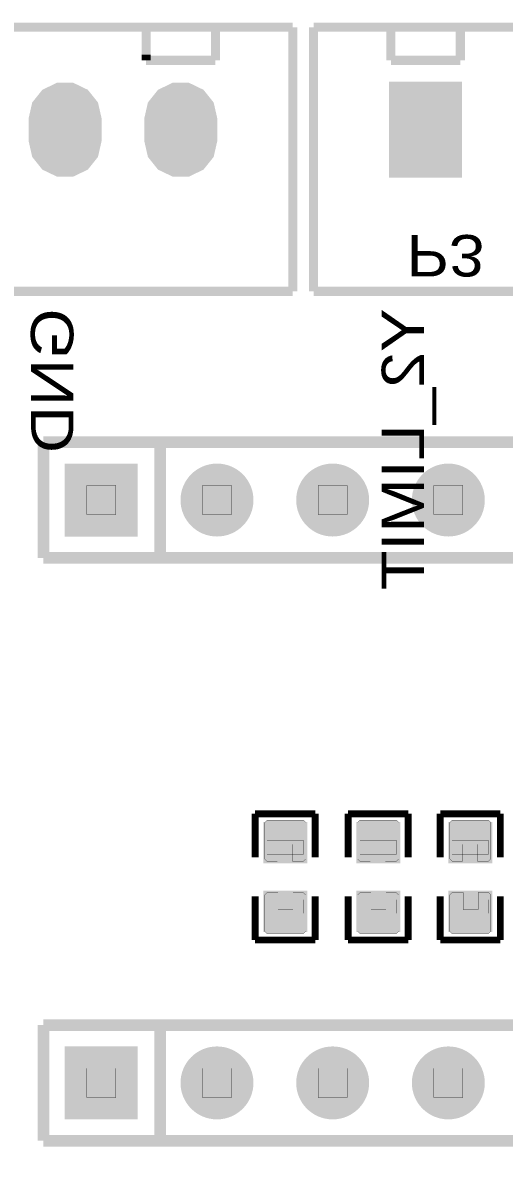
# Model space of a CAD drawing. Header units: millimetres. Extents: x -103 to 1, y -5 to 127.
# Drawn here: x -28.37 to -17.79, y 64.47 to 89.39 of the extents above; entities that cross this region are included whole.
import ezdxf
from ezdxf.enums import TextEntityAlignment as Align

# ---------------------------------------------------------------- set-up
doc = ezdxf.new("R2010")
doc.units = ezdxf.units.MM
doc.header["$MEASUREMENT"] = 0
for name, color, linetype, true_color in [('Bottom-Layer', 7, 'Continuous', 0x0000ff), ('Bottom-Paste-Mask-Layer', 7, 'Continuous', 0x800000), ('Bottom-Silkscreen-Layer', 7, 'Continuous', 0x66cc33), ('Bottom-Solder-Mask-Layer', 7, 'Continuous', 0xaa00ff), ('Hole-Layer', 7, 'Continuous', 0x222222), ('Multi-Layer', 7, 'Continuous', 0xc0c0c0), ('Pin-Soldering-Layer', 7, 'Continuous', 0xcc9999), ('Top-Layer', 7, 'Continuous', 0xff0000), ('Top-Paste-Mask-Layer', 7, 'Continuous', 0x808080), ('Top-Silkscreen-Layer', 7, 'Continuous', 0xffcc00), ('Top-Solder-Mask-Layer', 7, 'Continuous', 0x800080)]:
    doc.layers.add(name, color=color, linetype=linetype, true_color=true_color)
doc.styles.get("Standard").update_dxf_attribs({"font": 'arial.ttf'})

msp = doc.modelspace()

# ---------------------------------------------------------------- hatches: boundary and pattern name
at = {"layer": 'Bottom-Layer'}
for points in [[(-26.687, 86.786), (-26.761, 86.46), (-26.969, 86.199), (-27.27, 86.054), (-27.604, 86.054), (-27.905, 86.199), (-28.113, 86.46), (-28.187, 86.786), (-28.187, 87.286), (-28.113, 87.611), (-27.905, 87.872), (-27.604, 88.017), (-27.27, 88.017), (-26.969, 87.872), (-26.761, 87.611), (-26.687, 87.286)], [(-24.147, 86.786), (-24.221, 86.46), (-24.429, 86.199), (-24.73, 86.054), (-25.064, 86.054), (-25.365, 86.199), (-25.573, 86.46), (-25.647, 86.786), (-25.647, 87.286), (-25.573, 87.611), (-25.365, 87.872), (-25.064, 88.017), (-24.73, 88.017), (-24.429, 87.872), (-24.221, 87.611), (-24.147, 87.286)], [(-20.272, 86.036), (-20.272, 88.036), (-18.772, 88.036), (-18.772, 86.036)], [(-27.392, 78.153), (-27.392, 79.653), (-25.892, 79.653), (-25.892, 78.153)], [(-24.852, 78.903, 1), (-23.352, 78.903, 1)], [(-22.312, 78.903, 1), (-20.812, 78.903, 1)], [(-19.772, 78.903, 1), (-18.272, 78.903, 1)], [(-27.392, 65.353), (-27.392, 66.853), (-25.892, 66.853), (-25.892, 65.353)], [(-24.852, 66.103, 1), (-23.352, 66.103, 1)], [(-22.312, 66.103, 1), (-20.812, 66.103, 1)], [(-19.772, 66.103, 1), (-18.272, 66.103, 1)]]:
    msp.add_hatch(color=256, dxfattribs=at).paths.add_polyline_path(points)
at = {"layer": 'Bottom-Paste-Mask-Layer'}
for points in [[(-26.687, 86.786), (-26.761, 86.46), (-26.969, 86.199), (-27.27, 86.054), (-27.604, 86.054), (-27.905, 86.199), (-28.113, 86.46), (-28.187, 86.786), (-28.187, 87.286), (-28.113, 87.611), (-27.905, 87.872), (-27.604, 88.017), (-27.27, 88.017), (-26.969, 87.872), (-26.761, 87.611), (-26.687, 87.286)], [(-24.147, 86.786), (-24.221, 86.46), (-24.429, 86.199), (-24.73, 86.054), (-25.064, 86.054), (-25.365, 86.199), (-25.573, 86.46), (-25.647, 86.786), (-25.647, 87.286), (-25.573, 87.611), (-25.365, 87.872), (-25.064, 88.017), (-24.73, 88.017), (-24.429, 87.872), (-24.221, 87.611), (-24.147, 87.286)], [(-20.272, 86.036), (-20.272, 88.036), (-18.772, 88.036), (-18.772, 86.036)], [(-27.392, 78.153), (-27.392, 79.653), (-25.892, 79.653), (-25.892, 78.153)], [(-24.852, 78.903, 1), (-23.352, 78.903, 1)], [(-22.312, 78.903, 1), (-20.812, 78.903, 1)], [(-19.772, 78.903, 1), (-18.272, 78.903, 1)], [(-27.392, 65.353), (-27.392, 66.853), (-25.892, 66.853), (-25.892, 65.353)], [(-24.852, 66.103, 1), (-23.352, 66.103, 1)], [(-22.312, 66.103, 1), (-20.812, 66.103, 1)], [(-19.772, 66.103, 1), (-18.272, 66.103, 1)]]:
    msp.add_hatch(color=256, dxfattribs=at).paths.add_polyline_path(points)
at = {"layer": 'Bottom-Solder-Mask-Layer'}
for points in [[(-26.636, 86.786), (-26.715, 86.438), (-26.938, 86.159), (-27.259, 86.005), (-27.615, 86.005), (-27.937, 86.159), (-28.159, 86.438), (-28.238, 86.786), (-28.238, 87.286), (-28.159, 87.633), (-27.937, 87.912), (-27.615, 88.067), (-27.259, 88.067), (-26.938, 87.912), (-26.715, 87.633), (-26.636, 87.286)], [(-24.096, 86.786), (-24.175, 86.438), (-24.398, 86.159), (-24.719, 86.005), (-25.075, 86.005), (-25.397, 86.159), (-25.619, 86.438), (-25.698, 86.786), (-25.698, 87.286), (-25.619, 87.633), (-25.397, 87.912), (-25.075, 88.067), (-24.719, 88.067), (-24.398, 87.912), (-24.175, 87.633), (-24.096, 87.286)], [(-20.323, 85.985), (-20.323, 88.087), (-18.721, 88.087), (-18.721, 85.985)], [(-27.443, 78.102), (-27.443, 79.704), (-25.841, 79.704), (-25.841, 78.102)], [(-24.903, 78.903, 1), (-23.301, 78.903, 1)], [(-22.363, 78.903, 1), (-20.761, 78.903, 1)], [(-19.823, 78.903, 1), (-18.221, 78.903, 1)], [(-27.443, 65.302), (-27.443, 66.904), (-25.841, 66.904), (-25.841, 65.302)], [(-24.903, 66.103, 1), (-23.301, 66.103, 1)], [(-22.363, 66.103, 1), (-20.761, 66.103, 1)], [(-19.823, 66.103, 1), (-18.221, 66.103, 1)]]:
    msp.add_hatch(color=256, dxfattribs=at).paths.add_polyline_path(points)
at = {"layer": 'Hole-Layer'}
for points in [[(-27.887, 87.036, 1), (-26.987, 87.036, 1)], [(-25.347, 87.036, 1), (-24.447, 87.036, 1)], [(-19.972, 87.036, 1), (-19.072, 87.036, 1)], [(-27.142, 78.903, 1), (-26.142, 78.903, 1)], [(-24.602, 78.903, 1), (-23.602, 78.903, 1)], [(-22.062, 78.903, 1), (-21.062, 78.903, 1)], [(-19.522, 78.903, 1), (-18.522, 78.903, 1)], [(-27.142, 66.103, 1), (-26.142, 66.103, 1)], [(-24.602, 66.103, 1), (-23.602, 66.103, 1)], [(-22.062, 66.103, 1), (-21.062, 66.103, 1)], [(-19.522, 66.103, 1), (-18.522, 66.103, 1)]]:
    msp.add_hatch(color=256, dxfattribs=at).paths.add_polyline_path(points)
at = {"layer": 'Multi-Layer'}
for points in [[(-26.687, 86.786), (-26.761, 86.46), (-26.969, 86.199), (-27.27, 86.054), (-27.604, 86.054), (-27.905, 86.199), (-28.113, 86.46), (-28.187, 86.786), (-28.187, 87.286), (-28.113, 87.611), (-27.905, 87.872), (-27.604, 88.017), (-27.27, 88.017), (-26.969, 87.872), (-26.761, 87.611), (-26.687, 87.286)], [(-26.687, 86.786), (-26.761, 86.46), (-26.969, 86.199), (-27.27, 86.054), (-27.604, 86.054), (-27.905, 86.199), (-28.113, 86.46), (-28.187, 86.786), (-28.187, 87.286), (-28.113, 87.611), (-27.905, 87.872), (-27.604, 88.017), (-27.27, 88.017), (-26.969, 87.872), (-26.761, 87.611), (-26.687, 87.286)], [(-26.687, 86.786), (-26.761, 86.46), (-26.969, 86.199), (-27.27, 86.054), (-27.604, 86.054), (-27.905, 86.199), (-28.113, 86.46), (-28.187, 86.786), (-28.187, 87.286), (-28.113, 87.611), (-27.905, 87.872), (-27.604, 88.017), (-27.27, 88.017), (-26.969, 87.872), (-26.761, 87.611), (-26.687, 87.286)], [(-24.147, 86.786), (-24.221, 86.46), (-24.429, 86.199), (-24.73, 86.054), (-25.064, 86.054), (-25.365, 86.199), (-25.573, 86.46), (-25.647, 86.786), (-25.647, 87.286), (-25.573, 87.611), (-25.365, 87.872), (-25.064, 88.017), (-24.73, 88.017), (-24.429, 87.872), (-24.221, 87.611), (-24.147, 87.286)], [(-24.147, 86.786), (-24.221, 86.46), (-24.429, 86.199), (-24.73, 86.054), (-25.064, 86.054), (-25.365, 86.199), (-25.573, 86.46), (-25.647, 86.786), (-25.647, 87.286), (-25.573, 87.611), (-25.365, 87.872), (-25.064, 88.017), (-24.73, 88.017), (-24.429, 87.872), (-24.221, 87.611), (-24.147, 87.286)], [(-24.147, 86.786), (-24.221, 86.46), (-24.429, 86.199), (-24.73, 86.054), (-25.064, 86.054), (-25.365, 86.199), (-25.573, 86.46), (-25.647, 86.786), (-25.647, 87.286), (-25.573, 87.611), (-25.365, 87.872), (-25.064, 88.017), (-24.73, 88.017), (-24.429, 87.872), (-24.221, 87.611), (-24.147, 87.286)], [(-20.272, 86.036), (-20.272, 88.036), (-18.772, 88.036), (-18.772, 86.036)], [(-20.272, 86.036), (-20.272, 88.036), (-18.772, 88.036), (-18.772, 86.036)], [(-20.272, 86.036), (-20.272, 88.036), (-18.772, 88.036), (-18.772, 86.036)], [(-27.392, 78.153), (-27.392, 79.653), (-25.892, 79.653), (-25.892, 78.153)], [(-27.392, 78.153), (-27.392, 79.653), (-25.892, 79.653), (-25.892, 78.153)], [(-27.392, 78.153), (-27.392, 79.653), (-25.892, 79.653), (-25.892, 78.153)], [(-24.852, 78.903, 1), (-23.352, 78.903, 1)], [(-24.852, 78.903, 1), (-23.352, 78.903, 1)], [(-24.852, 78.903, 1), (-23.352, 78.903, 1)], [(-22.312, 78.903, 1), (-20.812, 78.903, 1)], [(-22.312, 78.903, 1), (-20.812, 78.903, 1)], [(-22.312, 78.903, 1), (-20.812, 78.903, 1)], [(-19.772, 78.903, 1), (-18.272, 78.903, 1)], [(-19.772, 78.903, 1), (-18.272, 78.903, 1)], [(-19.772, 78.903, 1), (-18.272, 78.903, 1)], [(-27.392, 65.353), (-27.392, 66.853), (-25.892, 66.853), (-25.892, 65.353)], [(-27.392, 65.353), (-27.392, 66.853), (-25.892, 66.853), (-25.892, 65.353)], [(-27.392, 65.353), (-27.392, 66.853), (-25.892, 66.853), (-25.892, 65.353)], [(-24.852, 66.103, 1), (-23.352, 66.103, 1)], [(-24.852, 66.103, 1), (-23.352, 66.103, 1)], [(-24.852, 66.103, 1), (-23.352, 66.103, 1)], [(-22.312, 66.103, 1), (-20.812, 66.103, 1)], [(-22.312, 66.103, 1), (-20.812, 66.103, 1)], [(-22.312, 66.103, 1), (-20.812, 66.103, 1)], [(-19.772, 66.103, 1), (-18.272, 66.103, 1)], [(-19.772, 66.103, 1), (-18.272, 66.103, 1)], [(-19.772, 66.103, 1), (-18.272, 66.103, 1)]]:
    msp.add_hatch(color=256, dxfattribs=at).paths.add_polyline_path(points)
at = {"layer": 'Pin-Soldering-Layer'}
for points in [[(-26.962, 79.223), (-26.322, 79.223), (-26.322, 78.583), (-26.962, 78.583)], [(-24.422, 79.223), (-23.782, 79.223), (-23.782, 78.583), (-24.422, 78.583)], [(-21.882, 79.223), (-21.242, 79.223), (-21.242, 78.583), (-21.882, 78.583)], [(-19.342, 79.223), (-18.702, 79.223), (-18.702, 78.583), (-19.342, 78.583)], [(-23.004, 71.427), (-22.204, 71.427), (-22.204, 71.127), (-23.004, 71.127)], [(-20.963, 71.427), (-20.163, 71.427), (-20.163, 71.127), (-20.963, 71.127)], [(-18.941, 71.427), (-18.141, 71.427), (-18.141, 71.127), (-18.941, 71.127)], [(-23.004, 69.827), (-22.204, 69.827), (-22.204, 70.127), (-23.004, 70.127)], [(-20.963, 69.827), (-20.163, 69.827), (-20.163, 70.127), (-20.963, 70.127)], [(-18.941, 69.827), (-18.141, 69.827), (-18.141, 70.127), (-18.941, 70.127)], [(-26.962, 66.423), (-26.322, 66.423), (-26.322, 65.783), (-26.962, 65.783)], [(-24.422, 66.423), (-23.782, 66.423), (-23.782, 65.783), (-24.422, 65.783)], [(-21.882, 66.423), (-21.242, 66.423), (-21.242, 65.783), (-21.882, 65.783)], [(-19.342, 66.423), (-18.702, 66.423), (-18.702, 65.783), (-19.342, 65.783)]]:
    msp.add_hatch(color=256, dxfattribs=at).paths.add_polyline_path(points)
at = {"layer": 'Top-Layer'}
for points in [[(-26.687, 86.786), (-26.761, 86.46), (-26.969, 86.199), (-27.27, 86.054), (-27.604, 86.054), (-27.905, 86.199), (-28.113, 86.46), (-28.187, 86.786), (-28.187, 87.286), (-28.113, 87.611), (-27.905, 87.872), (-27.604, 88.017), (-27.27, 88.017), (-26.969, 87.872), (-26.761, 87.611), (-26.687, 87.286)], [(-24.147, 86.786), (-24.221, 86.46), (-24.429, 86.199), (-24.73, 86.054), (-25.064, 86.054), (-25.365, 86.199), (-25.573, 86.46), (-25.647, 86.786), (-25.647, 87.286), (-25.573, 87.611), (-25.365, 87.872), (-25.064, 88.017), (-24.73, 88.017), (-24.429, 87.872), (-24.221, 87.611), (-24.147, 87.286)], [(-20.272, 86.036), (-20.272, 88.036), (-18.772, 88.036), (-18.772, 86.036)], [(-27.392, 78.153), (-27.392, 79.653), (-25.892, 79.653), (-25.892, 78.153)], [(-24.852, 78.903, 1), (-23.352, 78.903, 1)], [(-22.312, 78.903, 1), (-20.812, 78.903, 1)], [(-19.772, 78.903, 1), (-18.272, 78.903, 1)], [(-23.036, 71.784), (-22.172, 71.784), (-22.172, 70.978), (-23.036, 70.978)], [(-20.995, 71.784), (-20.131, 71.784), (-20.131, 70.978), (-20.995, 70.978)], [(-18.973, 71.784), (-18.109, 71.784), (-18.109, 70.978), (-18.973, 70.978)], [(-23.036, 70.277), (-22.172, 70.277), (-22.172, 69.471), (-23.036, 69.471)], [(-20.995, 70.277), (-20.131, 70.277), (-20.131, 69.471), (-20.995, 69.471)], [(-18.973, 70.277), (-18.109, 70.277), (-18.109, 69.471), (-18.973, 69.471)], [(-27.392, 65.353), (-27.392, 66.853), (-25.892, 66.853), (-25.892, 65.353)], [(-24.852, 66.103, 1), (-23.352, 66.103, 1)], [(-22.312, 66.103, 1), (-20.812, 66.103, 1)], [(-19.772, 66.103, 1), (-18.272, 66.103, 1)]]:
    msp.add_hatch(color=256, dxfattribs=at).paths.add_polyline_path(points)
at = {"layer": 'Top-Paste-Mask-Layer'}
for points in [[(-26.687, 86.786), (-26.761, 86.46), (-26.969, 86.199), (-27.27, 86.054), (-27.604, 86.054), (-27.905, 86.199), (-28.113, 86.46), (-28.187, 86.786), (-28.187, 87.286), (-28.113, 87.611), (-27.905, 87.872), (-27.604, 88.017), (-27.27, 88.017), (-26.969, 87.872), (-26.761, 87.611), (-26.687, 87.286)], [(-24.147, 86.786), (-24.221, 86.46), (-24.429, 86.199), (-24.73, 86.054), (-25.064, 86.054), (-25.365, 86.199), (-25.573, 86.46), (-25.647, 86.786), (-25.647, 87.286), (-25.573, 87.611), (-25.365, 87.872), (-25.064, 88.017), (-24.73, 88.017), (-24.429, 87.872), (-24.221, 87.611), (-24.147, 87.286)], [(-20.272, 86.036), (-20.272, 88.036), (-18.772, 88.036), (-18.772, 86.036)], [(-27.392, 78.153), (-27.392, 79.653), (-25.892, 79.653), (-25.892, 78.153)], [(-24.852, 78.903, 1), (-23.352, 78.903, 1)], [(-22.312, 78.903, 1), (-20.812, 78.903, 1)], [(-19.772, 78.903, 1), (-18.272, 78.903, 1)], [(-23.054, 71.822), (-23.054, 71.022), (-23.004, 70.972), (-22.776, 70.972), (-22.776, 71.342), (-22.446, 71.342), (-22.446, 70.972), (-22.204, 70.972), (-22.154, 71.022), (-22.154, 71.822), (-22.204, 71.872), (-23.004, 71.872)], [(-21.013, 71.822), (-21.013, 71.022), (-20.963, 70.972), (-20.735, 70.972), (-20.735, 71.342), (-20.405, 71.342), (-20.405, 70.972), (-20.163, 70.972), (-20.113, 71.022), (-20.113, 71.822), (-20.163, 71.872), (-20.963, 71.872)], [(-18.991, 71.822), (-18.991, 71.022), (-18.941, 70.972), (-18.713, 70.972), (-18.713, 71.342), (-18.383, 71.342), (-18.383, 70.972), (-18.141, 70.972), (-18.091, 71.022), (-18.091, 71.822), (-18.141, 71.872), (-18.941, 71.872)], [(-22.154, 69.432), (-22.154, 70.232), (-22.204, 70.282), (-22.432, 70.282), (-22.432, 69.912), (-22.762, 69.912), (-22.762, 70.282), (-23.004, 70.282), (-23.054, 70.232), (-23.054, 69.432), (-23.004, 69.382), (-22.204, 69.382)], [(-20.113, 69.432), (-20.113, 70.232), (-20.163, 70.282), (-20.391, 70.282), (-20.391, 69.912), (-20.721, 69.912), (-20.721, 70.282), (-20.963, 70.282), (-21.013, 70.232), (-21.013, 69.432), (-20.963, 69.382), (-20.163, 69.382)], [(-18.091, 69.432), (-18.091, 70.232), (-18.141, 70.282), (-18.369, 70.282), (-18.369, 69.912), (-18.699, 69.912), (-18.699, 70.282), (-18.941, 70.282), (-18.991, 70.232), (-18.991, 69.432), (-18.941, 69.382), (-18.141, 69.382)], [(-27.392, 65.353), (-27.392, 66.853), (-25.892, 66.853), (-25.892, 65.353)], [(-24.852, 66.103, 1), (-23.352, 66.103, 1)], [(-22.312, 66.103, 1), (-20.812, 66.103, 1)], [(-19.772, 66.103, 1), (-18.272, 66.103, 1)]]:
    msp.add_hatch(color=256, dxfattribs=at).paths.add_polyline_path(points)
at = {"layer": 'Top-Solder-Mask-Layer'}
for points in [[(-26.636, 86.786), (-26.715, 86.438), (-26.938, 86.159), (-27.259, 86.005), (-27.615, 86.005), (-27.937, 86.159), (-28.159, 86.438), (-28.238, 86.786), (-28.238, 87.286), (-28.159, 87.633), (-27.937, 87.912), (-27.615, 88.067), (-27.259, 88.067), (-26.938, 87.912), (-26.715, 87.633), (-26.636, 87.286)], [(-24.096, 86.786), (-24.175, 86.438), (-24.398, 86.159), (-24.719, 86.005), (-25.075, 86.005), (-25.397, 86.159), (-25.619, 86.438), (-25.698, 86.786), (-25.698, 87.286), (-25.619, 87.633), (-25.397, 87.912), (-25.075, 88.067), (-24.719, 88.067), (-24.398, 87.912), (-24.175, 87.633), (-24.096, 87.286)], [(-20.323, 85.985), (-20.323, 88.087), (-18.721, 88.087), (-18.721, 85.985)], [(-27.443, 78.102), (-27.443, 79.704), (-25.841, 79.704), (-25.841, 78.102)], [(-24.903, 78.903, 1), (-23.301, 78.903, 1)], [(-22.363, 78.903, 1), (-20.761, 78.903, 1)], [(-19.823, 78.903, 1), (-18.221, 78.903, 1)], [(-23.087, 71.835), (-22.122, 71.835), (-22.122, 70.927), (-23.087, 70.927)], [(-21.045, 71.835), (-20.08, 71.835), (-20.08, 70.927), (-21.045, 70.927)], [(-19.024, 71.835), (-18.058, 71.835), (-18.058, 70.927), (-19.024, 70.927)], [(-23.087, 70.328), (-22.122, 70.328), (-22.122, 69.42), (-23.087, 69.42)], [(-21.045, 70.328), (-20.08, 70.328), (-20.08, 69.42), (-21.045, 69.42)], [(-19.024, 70.328), (-18.058, 70.328), (-18.058, 69.42), (-19.024, 69.42)], [(-27.443, 65.302), (-27.443, 66.904), (-25.841, 66.904), (-25.841, 65.302)], [(-24.903, 66.103, 1), (-23.301, 66.103, 1)], [(-22.363, 66.103, 1), (-20.761, 66.103, 1)], [(-19.823, 66.103, 1), (-18.221, 66.103, 1)]]:
    msp.add_hatch(color=256, dxfattribs=at).paths.add_polyline_path(points)

# ---------------------------------------------------------------- linework, layer by layer
at = {"layer": 'Bottom-Silkscreen-Layer', "const_width": 0.2}
for points in [[(-32.437, 89.286), (-22.437, 89.286)], [(-32.437, 89.286), (-22.437, 89.286)], [(-25.659, 88.687), (-25.659, 89.286)], [(-25.659, 88.687), (-25.659, 89.286)], [(-24.135, 88.56), (-24.135, 89.286)], [(-24.135, 88.56), (-24.135, 89.286)], [(-22.437, 83.486), (-22.437, 89.286)], [(-22.437, 83.486), (-22.437, 89.286)], [(-21.982, 83.486), (-21.982, 89.286)], [(-21.982, 89.286), (-11.982, 89.286)], [(-21.982, 83.486), (-21.982, 89.286)], [(-21.982, 89.286), (-11.982, 89.286)], [(-20.284, 88.56), (-20.284, 89.286)], [(-20.284, 88.56), (-20.284, 89.286)], [(-18.76, 88.56), (-18.76, 89.286)], [(-18.76, 88.56), (-18.76, 89.286)], [(-25.659, 88.56), (-25.659, 88.687)], [(-25.659, 88.56), (-25.659, 88.687)], [(-25.659, 88.56), (-24.135, 88.56)], [(-25.659, 88.56), (-24.135, 88.56)], [(-20.284, 88.56), (-18.76, 88.56)], [(-20.284, 88.56), (-18.76, 88.56)], [(-32.437, 83.486), (-22.437, 83.486)], [(-32.437, 83.486), (-22.437, 83.486)], [(-21.982, 83.486), (-11.982, 83.486)], [(-21.982, 83.486), (-11.982, 83.486)]]:
    msp.add_lwpolyline(points, dxfattribs=at)
at = {"layer": 'Pin-Soldering-Layer', "const_width": 0.00508}
for points in [[(-26.962, 79.223), (-26.322, 79.223), (-26.322, 78.583), (-26.962, 78.583)], [(-24.422, 79.223), (-23.782, 79.223), (-23.782, 78.583), (-24.422, 78.583)], [(-21.882, 79.223), (-21.242, 79.223), (-21.242, 78.583), (-21.882, 78.583)], [(-19.342, 79.223), (-18.702, 79.223), (-18.702, 78.583), (-19.342, 78.583)], [(-23.004, 71.427), (-22.204, 71.427), (-22.204, 71.127), (-23.004, 71.127)], [(-20.963, 71.427), (-20.163, 71.427), (-20.163, 71.127), (-20.963, 71.127)], [(-18.941, 71.427), (-18.141, 71.427), (-18.141, 71.127), (-18.941, 71.127)], [(-23.004, 69.827), (-22.204, 69.827), (-22.204, 70.127), (-23.004, 70.127)], [(-20.963, 69.827), (-20.163, 69.827), (-20.163, 70.127), (-20.963, 70.127)], [(-18.941, 69.827), (-18.141, 69.827), (-18.141, 70.127), (-18.941, 70.127)], [(-26.962, 66.423), (-26.322, 66.423), (-26.322, 65.783), (-26.962, 65.783)], [(-24.422, 66.423), (-23.782, 66.423), (-23.782, 65.783), (-24.422, 65.783)], [(-21.882, 66.423), (-21.242, 66.423), (-21.242, 65.783), (-21.882, 65.783)], [(-19.342, 66.423), (-18.702, 66.423), (-18.702, 65.783), (-19.342, 65.783)]]:
    msp.add_lwpolyline(points, close=True, dxfattribs=at)
at = {"layer": 'Top-Paste-Mask-Layer', "const_width": 0.00508}
for points in [[(-23.054, 71.822), (-23.054, 71.022), (-23.004, 70.972), (-22.776, 70.972), (-22.776, 71.342), (-22.446, 71.342), (-22.446, 70.972), (-22.204, 70.972), (-22.154, 71.022), (-22.154, 71.822), (-22.204, 71.872), (-23.004, 71.872)], [(-21.013, 71.822), (-21.013, 71.022), (-20.963, 70.972), (-20.735, 70.972), (-20.735, 71.342), (-20.405, 71.342), (-20.405, 70.972), (-20.163, 70.972), (-20.113, 71.022), (-20.113, 71.822), (-20.163, 71.872), (-20.963, 71.872)], [(-18.991, 71.822), (-18.991, 71.022), (-18.941, 70.972), (-18.713, 70.972), (-18.713, 71.342), (-18.383, 71.342), (-18.383, 70.972), (-18.141, 70.972), (-18.091, 71.022), (-18.091, 71.822), (-18.141, 71.872), (-18.941, 71.872)], [(-22.154, 69.432), (-22.154, 70.232), (-22.204, 70.282), (-22.432, 70.282), (-22.432, 69.912), (-22.762, 69.912), (-22.762, 70.282), (-23.004, 70.282), (-23.054, 70.232), (-23.054, 69.432), (-23.004, 69.382), (-22.204, 69.382)], [(-20.113, 69.432), (-20.113, 70.232), (-20.163, 70.282), (-20.391, 70.282), (-20.391, 69.912), (-20.721, 69.912), (-20.721, 70.282), (-20.963, 70.282), (-21.013, 70.232), (-21.013, 69.432), (-20.963, 69.382), (-20.163, 69.382)], [(-18.091, 69.432), (-18.091, 70.232), (-18.141, 70.282), (-18.369, 70.282), (-18.369, 69.912), (-18.699, 69.912), (-18.699, 70.282), (-18.941, 70.282), (-18.991, 70.232), (-18.991, 69.432), (-18.941, 69.382), (-18.141, 69.382)]]:
    msp.add_lwpolyline(points, close=True, dxfattribs=at)
at = {"layer": 'Top-Silkscreen-Layer'}
for points, const_width in [([(-27.912, 77.633), (-27.912, 80.173)], 0.254), ([(-27.912, 80.173), (-7.592, 80.173)], 0.254), ([(-27.912, 77.633), (-27.912, 80.173)], 0.254), ([(-27.912, 80.173), (-7.592, 80.173)], 0.254), ([(-25.349, 80.173), (-25.349, 77.633)], 0.254), ([(-25.349, 80.173), (-25.349, 77.633)], 0.254), ([(-7.592, 77.633), (-27.912, 77.633)], 0.254), ([(-7.592, 77.633), (-27.912, 77.633)], 0.254), ([(-23.265, 71.054), (-23.265, 72.012)], 0.152), ([(-23.265, 72.012), (-21.944, 72.012)], 0.152), ([(-23.265, 71.054), (-23.265, 72.012)], 0.152), ([(-23.265, 72.012), (-21.944, 72.012)], 0.152), ([(-21.944, 72.012), (-21.944, 71.054)], 0.152), ([(-21.944, 72.012), (-21.944, 71.054)], 0.152), ([(-21.223, 71.054), (-21.223, 72.012)], 0.152), ([(-21.223, 72.012), (-19.902, 72.012)], 0.152), ([(-21.223, 71.054), (-21.223, 72.012)], 0.152), ([(-21.223, 72.012), (-19.902, 72.012)], 0.152), ([(-19.902, 72.012), (-19.902, 71.054)], 0.152), ([(-19.902, 72.012), (-19.902, 71.054)], 0.152), ([(-19.201, 71.054), (-19.201, 72.012)], 0.152), ([(-19.201, 72.012), (-17.88, 72.012)], 0.152), ([(-19.201, 71.054), (-19.201, 72.012)], 0.152), ([(-19.201, 72.012), (-17.88, 72.012)], 0.152), ([(-17.88, 72.012), (-17.88, 71.054)], 0.152), ([(-17.88, 72.012), (-17.88, 71.054)], 0.152), ([(-23.265, 70.201), (-23.265, 69.242)], 0.152), ([(-23.265, 70.201), (-23.265, 69.242)], 0.152), ([(-21.944, 69.242), (-21.944, 70.201)], 0.152), ([(-21.944, 69.242), (-21.944, 70.201)], 0.152), ([(-21.223, 70.201), (-21.223, 69.242)], 0.152), ([(-21.223, 70.201), (-21.223, 69.242)], 0.152), ([(-19.902, 69.242), (-19.902, 70.201)], 0.152), ([(-19.902, 69.242), (-19.902, 70.201)], 0.152), ([(-19.201, 70.201), (-19.201, 69.242)], 0.152), ([(-19.201, 70.201), (-19.201, 69.242)], 0.152), ([(-17.88, 69.242), (-17.88, 70.201)], 0.152), ([(-17.88, 69.242), (-17.88, 70.201)], 0.152), ([(-23.265, 69.242), (-21.944, 69.242)], 0.152), ([(-23.265, 69.242), (-21.944, 69.242)], 0.152), ([(-21.223, 69.242), (-19.902, 69.242)], 0.152), ([(-21.223, 69.242), (-19.902, 69.242)], 0.152), ([(-19.201, 69.242), (-17.88, 69.242)], 0.152), ([(-19.201, 69.242), (-17.88, 69.242)], 0.152), ([(-27.912, 64.833), (-27.912, 67.373)], 0.254), ([(-27.912, 67.373), (-7.592, 67.373)], 0.254), ([(-27.912, 64.833), (-27.912, 67.373)], 0.254), ([(-27.912, 67.373), (-7.592, 67.373)], 0.254), ([(-25.349, 67.373), (-25.349, 64.833)], 0.254), ([(-25.349, 67.373), (-25.349, 64.833)], 0.254), ([(-7.592, 64.833), (-27.912, 64.833)], 0.254), ([(-7.592, 64.833), (-27.912, 64.833)], 0.254)]:
    msp.add_lwpolyline(points, dxfattribs=dict(at, const_width=const_width))

# ---------------------------------------------------------------- texts
at = {"layer": 'Bottom-Silkscreen-Layer', "text_generation_flag": 2, "width": 1.1}
for s, height, rotation, p in [('P3', 0.91, -180, (-19.94, 84.996)), ('GND', 0.9291, -1710, (-26.978, 83.109)), ('Y2_LIMIT', 0.9291, -270, (-19.277, 83.109))]:
    msp.add_text(s, height=height, rotation=rotation, dxfattribs=at).set_placement(p, align=Align.BOTTOM_LEFT)

doc.saveas('drawing.dxf')
